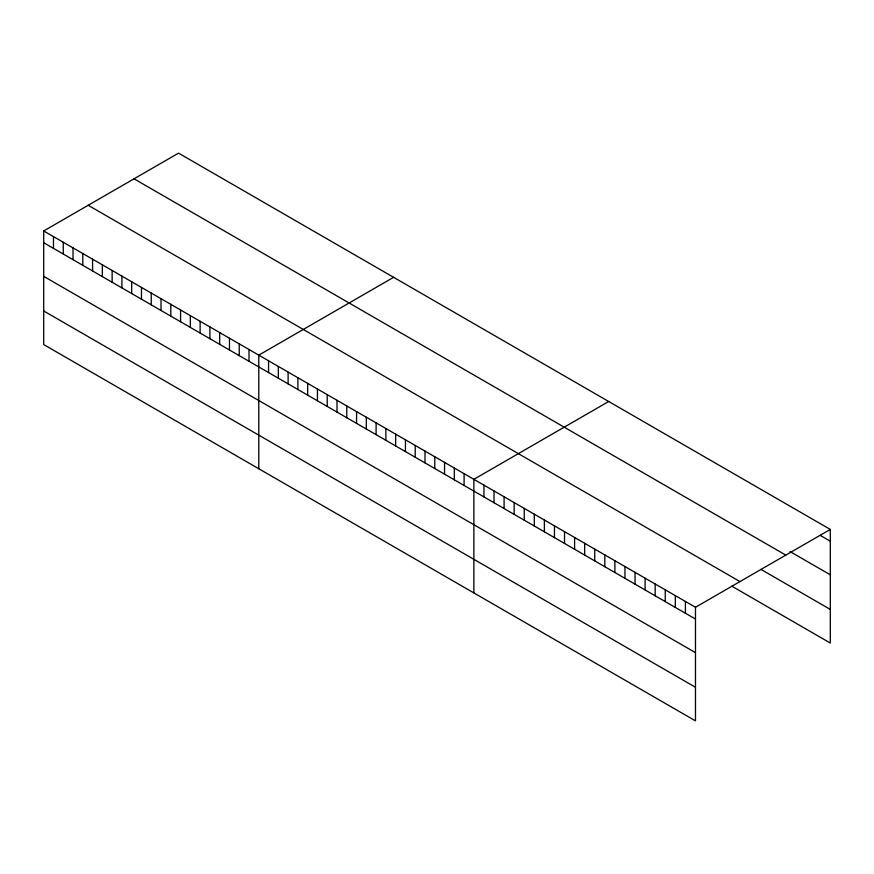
<?xml version="1.0" encoding="UTF-8"?>
<svg xmlns="http://www.w3.org/2000/svg" width="874" height="874" viewBox="0 0 874 874"><rect width="100%" height="100%" fill="white"/><g stroke="black" fill="none" stroke-linecap="round" stroke-linejoin="round"><path stroke-width="1.31" d="M43.7 230.965L695.475 607.266L695.475 720.864L43.7 344.564L43.7 230.965L178.525 153.136L830.3 529.436L830.3 643.035L731.811 586.17M393.606 277.309L258.791 355.15L258.791 468.748M608.697 401.494L473.872 479.323L473.872 592.922M695.475 607.266L830.3 529.436M820.227 535.391L830.3 541.203M790.009 551.549L830.3 574.808M134.028 178.82L785.813 555.121M760.904 569.367L830.3 609.429M88.187 205.281L739.972 581.581M43.7 242.743L695.475 619.043M43.7 276.348L695.475 652.649M43.7 310.969L695.475 687.27M685.402 601.454L685.402 613.231M675.329 595.642L675.329 607.419M665.256 589.819L665.256 601.596M655.183 584.007L655.183 595.784M645.11 578.195L645.11 589.972M635.037 572.383L635.037 584.149M624.965 566.56L624.965 578.337M614.892 560.747L614.892 572.525M604.819 554.935L604.819 566.702M594.746 549.112L594.746 560.889M584.673 543.3L584.673 555.077M574.6 537.488L574.6 549.254M564.528 531.665L564.528 543.442M554.455 525.853L554.455 537.63M544.382 520.041L544.382 531.807M534.309 514.218L534.309 525.995M524.236 508.406L524.236 520.183M514.163 502.594L514.163 514.36M504.09 496.771L504.09 508.548M494.018 490.959L494.018 502.736M483.945 485.146L483.945 496.924M464.094 473.686L464.094 485.463M454.316 468.038L454.316 479.815M444.549 462.39L444.549 474.167M434.771 456.752L434.771 468.53M424.993 451.104L424.993 462.881M415.216 445.456L415.216 457.233M405.438 439.819L405.438 451.596M395.66 434.17L395.66 445.948M385.882 428.522L385.882 440.299M376.104 422.885L376.104 434.662M366.326 417.237L366.326 429.014M356.559 411.588L356.559 423.366M346.781 405.951L346.781 417.728M337.003 400.303L337.003 412.08M327.226 394.666L327.226 406.432M317.448 389.017L317.448 400.795M307.67 383.369L307.67 395.146M297.892 377.732L297.892 389.498M288.114 372.084L288.114 383.861M278.336 366.435L278.336 378.213M268.569 360.798L268.569 372.564M249.014 349.502L249.014 361.279M239.236 343.864L239.236 355.631M229.458 338.216L229.458 349.993M219.68 332.568L219.68 344.345M209.902 326.931L209.902 338.697M200.124 321.282L200.124 333.06M190.346 315.634L190.346 327.411M180.568 309.997L180.568 321.763M170.801 304.349L170.801 316.126M161.024 298.7L161.024 310.478M151.246 293.063L151.246 304.829M141.468 287.415L141.468 299.192M131.69 281.767L131.69 293.544M121.912 276.129L121.912 287.896M112.134 270.481L112.134 282.258M102.356 264.833L102.356 276.61M92.578 259.196L92.578 270.962M82.811 253.547L82.811 265.325M73.034 247.899L73.034 259.676M63.256 242.262L63.256 254.028M53.478 236.614L53.478 248.391"/></g></svg>
